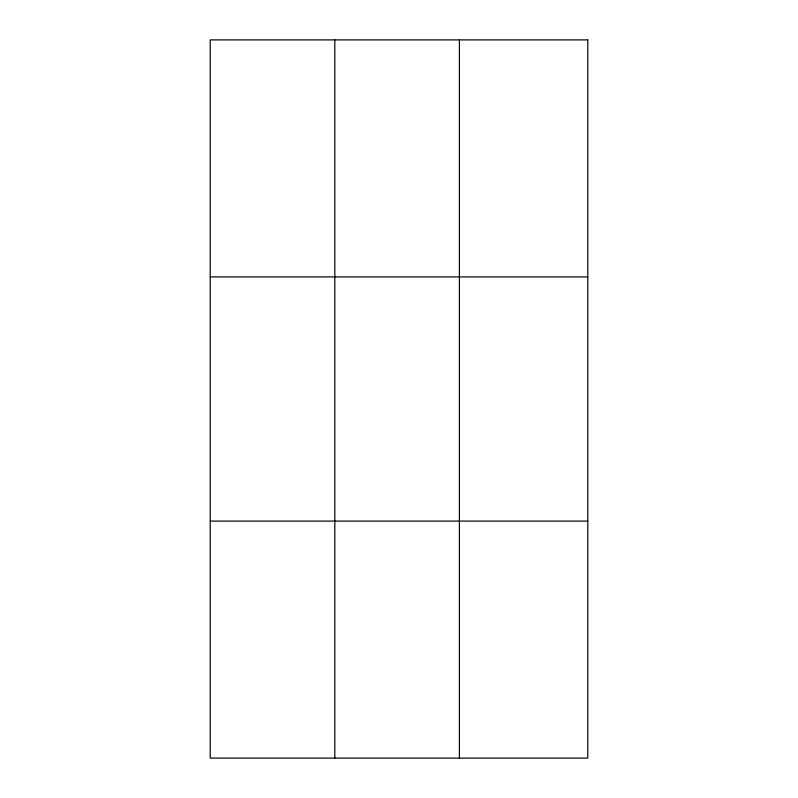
<?xml version="1.0" encoding="UTF-8"?>
<svg xmlns="http://www.w3.org/2000/svg" width="798" height="798" viewBox="0 0 798 798"><rect width="100%" height="100%" fill="white"/><g stroke="black" fill="none" stroke-linecap="round" stroke-linejoin="round"><path stroke-width="1.2" d="M334.811 39.9L334.811 758.1M459.409 39.9L459.409 758.1M210.223 276.906L587.777 276.906M210.223 521.094L587.777 521.094M587.777 39.9L587.777 758.1L210.223 758.1L210.223 39.9L587.777 39.9"/></g></svg>
